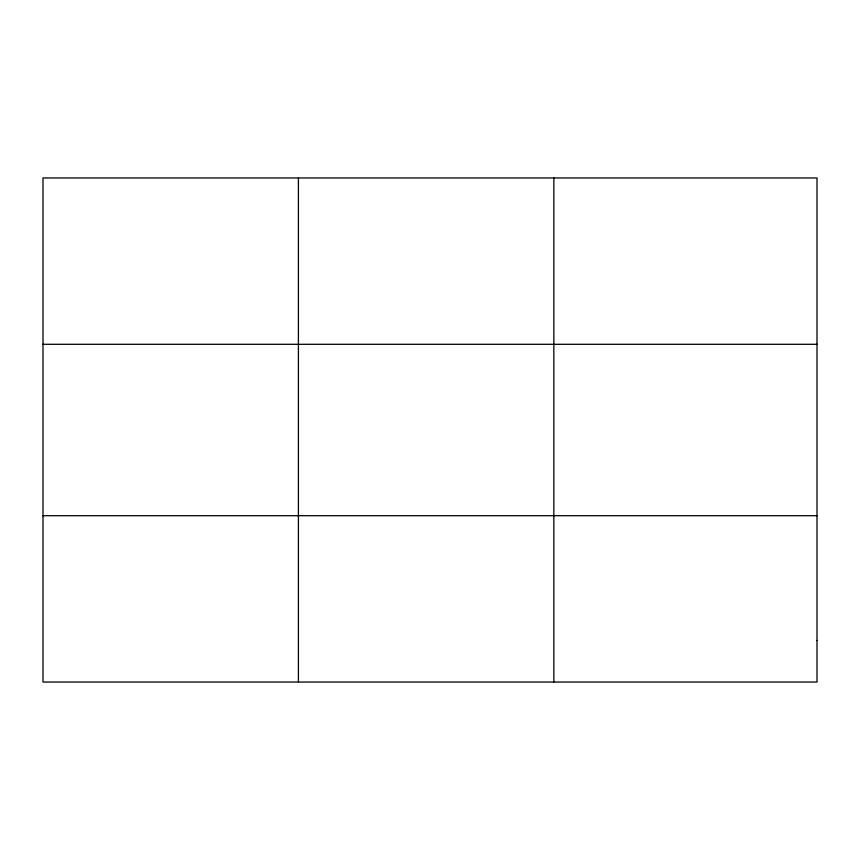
<?xml version="1.0" encoding="UTF-8"?>
<svg xmlns="http://www.w3.org/2000/svg" width="860" height="860" viewBox="0 0 860 860"><rect width="100%" height="100%" fill="white"/><g stroke="black" fill="none" stroke-linecap="round" stroke-linejoin="round"><path stroke-width="1.29" d="M298.42 177.955L298.42 682.044M553.84 177.955L553.84 682.044M43 344.301L817 344.301M43 515.699L817 515.699M817 640.453L817 682.044L43 682.044L43 177.955L817 177.955L817 640.453"/></g></svg>
